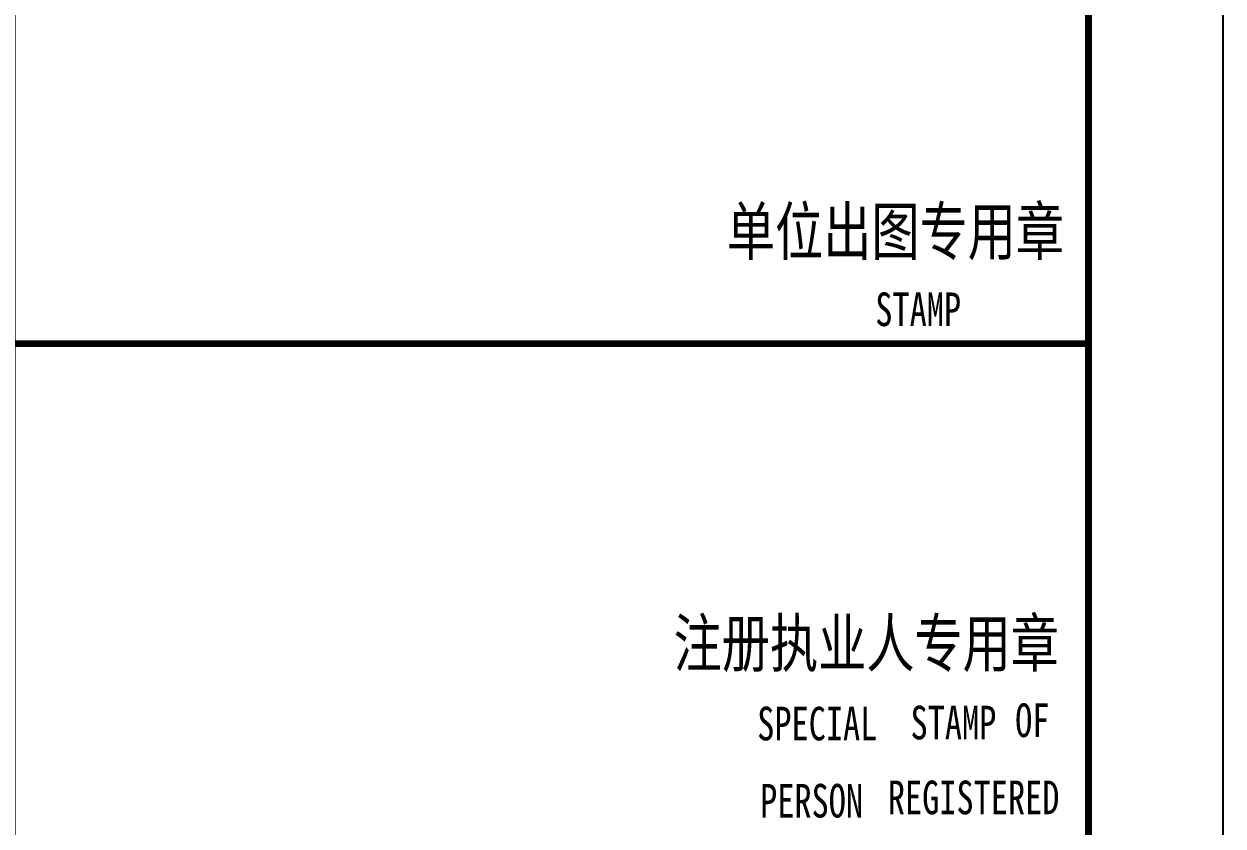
# Model space of a CAD drawing. Extents: x -534 to 560, y 572 to 1344.
# Drawn here: x 443.7 to 559.6, y 885.1 to 962.6 of the extents above; entities that cross this region are included whole.
import ezdxf

# ---------------------------------------------------------------- set-up
doc = ezdxf.new("R2010")
doc.units = 0
doc.header["$LTSCALE"] = 1000
doc.header["$MEASUREMENT"] = 0
doc.layers.add('TK', color=7, linetype='Continuous')
doc.layers.add('外轮廓线', color=2, linetype='Continuous')
doc.styles.add('-宋体', font='', dxfattribs={"width": 0.75})
doc.styles.get('-宋体').set_extended_font_data('SimSun')

# ---------------------------------------------------------------- blocks, each defined once
blk = doc.blocks.new('BFGGFHBDRSGS')
at = {"layer": 'TK'}
for p, q in [((385484, -215637.5), (385484, -156237.5)), ((384460.2, -187965.7), (378508.4, -187965.7))]:
    blk.add_line(p, q, dxfattribs=at)
at = {"layer": 'TK', "const_width": 50}
for points in [[(303884, -214637.5), (384484, -214637.5), (384484, -157237.5), (303884, -157237.5)], [(376484, -157237.5), (384484, -157237.5), (384484, -214637.1), (376484, -214637.1)]]:
    blk.add_lwpolyline(points, close=True, dxfattribs=at)
blk.add_lwpolyline([(376484, -187965.7), (384460.2, -187965.7)], dxfattribs=at)
at = {"layer": 'TK', "style": '-宋体', "width": 0.75}
for s, height, p in [('单位出图专用章', 350, (381795.8, -187305.2)), ('STAMP', 250, (382899.1, -187835)), ('注册执业人专用章', 350, (381399.9, -190368.2)), ('SPECIAL', 250, (382021.2, -190916)), ('STAMP', 250, (383161, -190908.7)), ('OF', 250, (383938.9, -190891.3)), ('PERSON', 250, (382042.7, -191490.2)), ('REGISTERED', 250, (382992.1, -191465.6))]:
    blk.add_text(s, height=height, dxfattribs=at).set_placement(p)
blk = doc.blocks.new('A$C37B82D5D')
at = {"xscale": 1.25, "yscale": 1.25, "zscale": 1.25}
blk.add_blockref('BFGGFHBDRSGS', (-376730, 269547), dxfattribs=at)

msp = doc.modelspace()

# ---------------------------------------------------------------- block references
at = {"layer": '外轮廓线', "ltscale": 0.03, "xscale": 0.01040000000011787, "yscale": 0.01040000000011787, "zscale": 0.01040000000024591}
msp.add_blockref('A$C37B82D5D', (-533.694, 571.998), dxfattribs=at)

doc.saveas('drawing.dxf')
